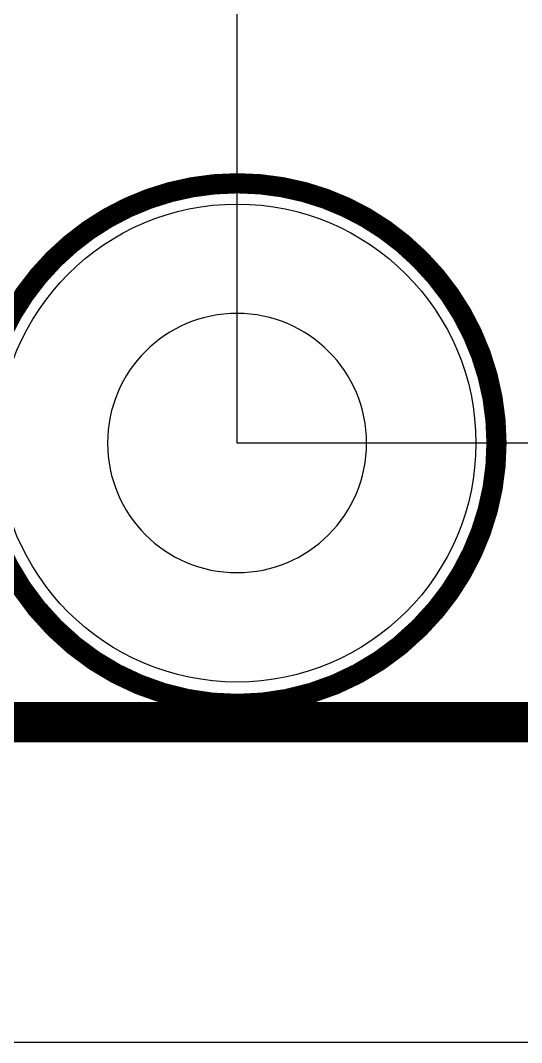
# Model space of a CAD drawing. Extents: x -0.3 to 74.7, y -2.5 to 45.9.
# Drawn here: x 14.17 to 20.46, y -2.54 to 10.28 of the extents above; entities that cross this region are included whole.
import ezdxf

# ---------------------------------------------------------------- set-up
doc = ezdxf.new("R2010")
doc.units = 0
for name, color, linetype in [('BG_OUTLINE', 254, 'CONTINUOUS'), ('BG_SILKSCREEN_TOP', 6, 'CONTINUOUS'), ('PG_SILKSCREEN_TOP', 5, 'CONTINUOUS'), ('PIN_TOP', 80, 'CONTINUOUS')]:
    doc.layers.add(name, color=color, linetype=linetype)

msp = doc.modelspace()

# ---------------------------------------------------------------- linework, layer by layer
at = {"layer": 'BG_OUTLINE'}
msp.add_lwpolyline([(64.998346, 0), (64.998346, -2.54), (0, -2.54), (0, 39.958772), (64.998346, 39.958772), (64.998346, 0)], dxfattribs=at)
msp.add_lwpolyline([(18.515076, 4.979416, 1), (15.263876, 4.979416, 1)], format="xyb", close=True, dxfattribs=at)
at = {"layer": 'BG_SILKSCREEN_TOP', "const_width": 0.508}
msp.add_lwpolyline([(13.38961, 38.479222), (50.389536, 38.479222), (50.389536, 1.479296), (13.38961, 1.479296), (13.38961, 38.479222)], dxfattribs=at)
at = {"layer": 'BG_SILKSCREEN_TOP'}
msp.add_lwpolyline([(16.889476, 34.979356), (46.889416, 34.979356), (46.889416, 4.979416), (16.889476, 4.979416), (16.889476, 34.979356)], dxfattribs=at)
at = {"layer": 'PG_SILKSCREEN_TOP', "const_width": 0.254}
msp.add_lwpolyline([(16.890238, 1.707134, -0.198906), (14.607794, 2.652522), (14.588744, 2.671572, -0.198911), (13.633958, 4.976622), (13.633958, 4.9784, -0.198917), (14.588236, 7.28218), (14.590014, 7.283958, -0.198914), (16.892016, 8.237474), (16.898112, 8.237474, -0.198914), (19.173952, 7.294626), (19.193002, 7.27583), (19.193764, 7.275068, -0.198913), (20.145502, 4.977384, -0.198913), (19.193764, 2.6797), (19.162268, 2.648204, -0.198912), (16.890238, 1.707134)], format="xyb", dxfattribs=at)
at = {"layer": 'PIN_TOP'}
msp.add_circle((16.889476, 4.979416), 2.9972, dxfattribs=at)

doc.saveas('drawing.dxf')
